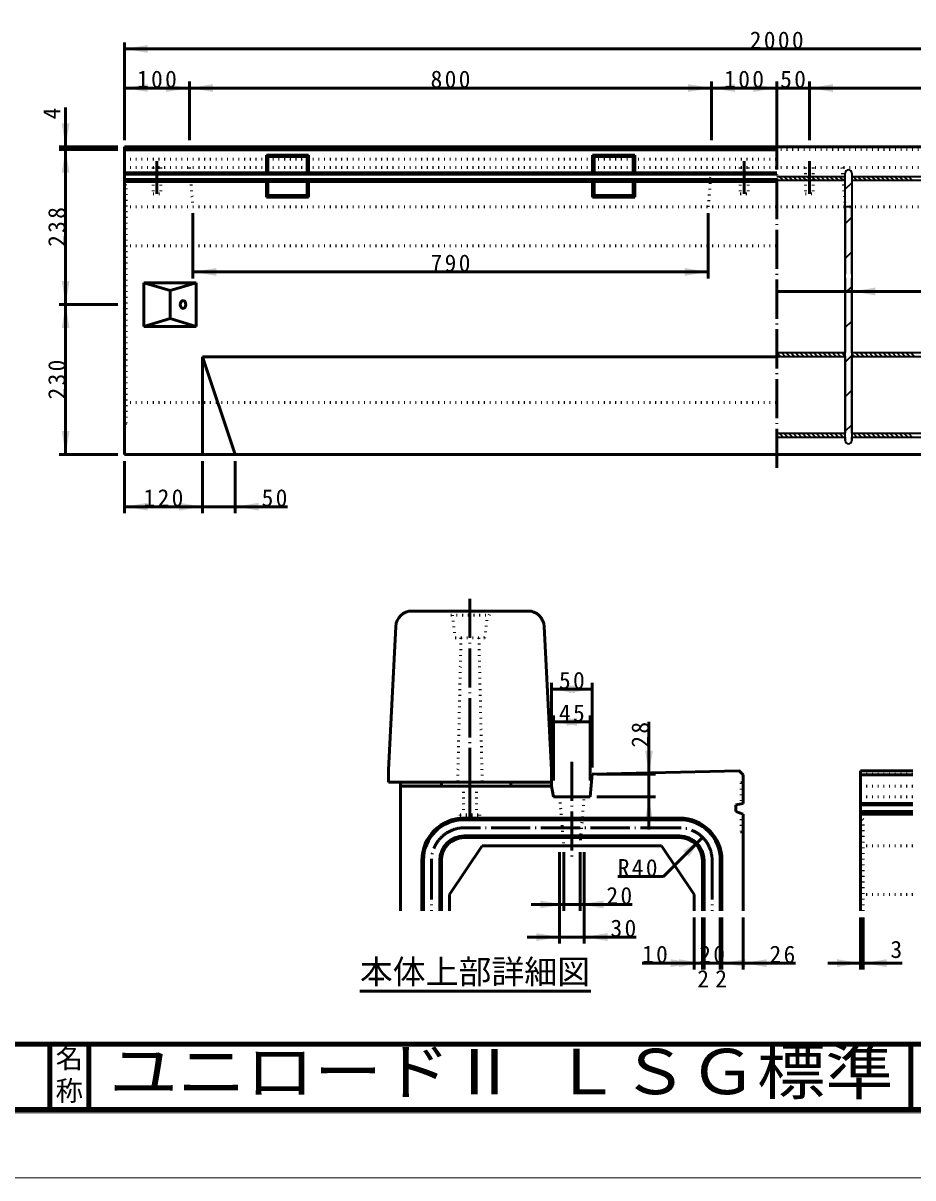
# Model space of a CAD drawing. Units: millimetres, scale not verified. Extents: x -2102 to 2102, y -1485 to 1485.
# Drawn here: x -323 to 1041, y -1485 to 286 of the extents above; entities that cross this region are included whole.
import ezdxf
from ezdxf.enums import TextEntityAlignment as Align

# ---------------------------------------------------------------- set-up
doc = ezdxf.new("R2010")
doc.units = ezdxf.units.MM
doc.header["$LTSCALE"] = 5
doc.linetypes.add('DOTTED', pattern=[1.75, 0.25, -1.5])
doc.linetypes.add('LONG_DASHED_DOTTED', pattern=[15.25, 12, -1.5, 0.25, -1.5])
doc.layers.add('0-0_V-nasSTD', color=7, linetype='Continuous', lineweight=35)
doc.layers.add('0-1_0', color=7, linetype='Continuous', lineweight=50)
doc.styles.add('ＭＳ ゴシック', font='')
doc.styles.get('ＭＳ ゴシック').set_extended_font_data('MS Gothic')

msp = doc.modelspace()

# ---------------------------------------------------------------- linework, layer by layer
at = {"layer": '0-0_V-nasSTD', "linetype": 'DOTTED', "lineweight": 50}
for p, q in [((-124.15, 64.38), (-124.15, 24.38)), ((-112.15, 64.38), (-112.15, 24.38)), ((-68.15, 64.38), (-63.15, 4.38)), ((726.85, 4.38), (731.85, 64.38)), ((775.85, 64.38), (775.85, 24.38)), ((787.85, 64.38), (787.85, 24.38)), ((875.85, 64.38), (875.85, 24.38)), ((887.85, 64.38), (887.85, 24.38)), ((931.85, 64.38), (936.85, 4.38)), ((-124.15, 24.38), (-112.15, 24.38)), ((775.85, 24.38), (787.85, 24.38)), ((875.85, 24.38), (887.85, 24.38)), ((329.086, -615.624), (332.211, -621.874)), ((390.961, -621.874), (394.086, -615.624)), ((332.211, -621.874), (390.961, -621.874)), ((334.711, -621.874), (339.086, -656.874)), ((384.086, -656.874), (388.461, -621.874)), ((339.086, -656.874), (384.086, -656.874)), ((347.836, -656.874), (342.836, -878.124)), ((375.336, -656.874), (380.336, -878.124)), ((499.086, -900.624), (505.336, -975.624)), ((530.336, -975.624), (536.586, -900.624))]:
    msp.add_line(p, q, dxfattribs=at)
at = {"layer": '0-0_V-nasSTD'}
for p, q in [((936.85, -354.12), (936.85, 55.88)), ((946.85, 55.88), (946.85, -354.12)), ((831.85, 50.88), (936.85, 50.88)), ((831.85, 47.585), (834.555, 44.88)), ((831.85, 44.88), (936.85, 44.88)), ((835.626, 50.88), (841.626, 44.88)), ((842.697, 50.88), (848.697, 44.88)), ((849.768, 50.88), (855.768, 44.88)), ((856.839, 50.88), (862.839, 44.88)), ((863.91, 50.88), (869.91, 44.88)), ((870.981, 50.88), (876.981, 44.88)), ((878.052, 50.88), (884.052, 44.88)), ((885.123, 50.88), (891.123, 44.88)), ((892.194, 50.88), (898.194, 44.88)), ((899.265, 50.88), (905.265, 44.88)), ((906.336, 50.88), (912.336, 44.88)), ((913.407, 50.88), (919.407, 44.88)), ((920.478, 50.88), (926.478, 44.88)), ((927.55, 50.88), (933.55, 44.88)), ((934.621, 50.88), (936.85, 48.651)), ((936.85, 31.228), (946.85, 41.228)), ((946.85, 50.88), (1216.85, 50.88)), ((946.85, 45.722), (947.692, 44.88)), ((946.85, 44.88), (1216.85, 44.88)), ((948.763, 50.88), (954.763, 44.88)), ((955.834, 50.88), (961.834, 44.88)), ((962.905, 50.88), (968.905, 44.88)), ((969.976, 50.88), (975.976, 44.88)), ((977.047, 50.88), (983.047, 44.88)), ((984.118, 50.88), (990.118, 44.88)), ((991.189, 50.88), (997.189, 44.88)), ((998.26, 50.88), (1004.26, 44.88)), ((1005.331, 50.88), (1011.331, 44.88)), ((1012.402, 50.88), (1018.402, 44.88)), ((1019.473, 50.88), (1025.473, 44.88)), ((1026.545, 50.88), (1032.545, 44.88)), ((1033.616, 50.88), (1039.616, 44.88)), ((936.85, -21.805), (946.85, -11.805)), ((936.85, -74.838), (946.85, -64.838)), ((936.85, -105.12), (936.85, -219.12)), ((946.85, -219.12), (946.85, -105.12)), ((936.85, -127.871), (946.85, -117.871)), ((936.85, -180.904), (946.85, -170.904)), ((831.85, -219.12), (936.85, -219.12)), ((831.85, -219.136), (837.834, -225.12)), ((831.85, -225.12), (936.85, -225.12)), ((838.905, -219.12), (844.905, -225.12)), ((845.976, -219.12), (851.976, -225.12)), ((853.047, -219.12), (859.047, -225.12)), ((860.118, -219.12), (866.118, -225.12)), ((867.189, -219.12), (873.189, -225.12)), ((874.26, -219.12), (880.26, -225.12)), ((881.331, -219.12), (887.331, -225.12)), ((888.402, -219.12), (894.402, -225.12)), ((895.473, -219.12), (901.473, -225.12)), ((902.545, -219.12), (908.545, -225.12)), ((909.616, -219.12), (915.616, -225.12)), ((916.687, -219.12), (922.687, -225.12)), ((923.758, -219.12), (929.758, -225.12)), ((930.829, -219.12), (936.829, -225.12)), ((936.85, -233.937), (946.85, -223.937)), ((936.85, -225.12), (936.85, -343.12)), ((946.85, -219.12), (1216.85, -219.12)), ((946.85, -220.999), (950.971, -225.12)), ((946.85, -225.12), (1216.85, -225.12)), ((946.85, -343.12), (946.85, -225.12)), ((952.042, -219.12), (958.042, -225.12)), ((959.113, -219.12), (965.113, -225.12)), ((966.184, -219.12), (972.184, -225.12)), ((973.255, -219.12), (979.255, -225.12)), ((980.326, -219.12), (986.326, -225.12)), ((987.397, -219.12), (993.397, -225.12)), ((994.468, -219.12), (1000.468, -225.12)), ((1001.539, -219.12), (1007.539, -225.12)), ((1008.611, -219.12), (1014.611, -225.12)), ((1015.682, -219.12), (1021.682, -225.12)), ((1022.753, -219.12), (1028.753, -225.12)), ((1029.824, -219.12), (1035.824, -225.12)), ((1036.895, -219.12), (1042.895, -225.12)), ((936.85, -286.97), (946.85, -276.97)), ((936.85, -340.003), (946.85, -330.003)), ((831.85, -343.12), (936.85, -343.12)), ((831.85, -346.415), (834.555, -349.12)), ((831.85, -349.12), (936.85, -349.12)), ((835.626, -343.12), (841.626, -349.12)), ((842.697, -343.12), (848.697, -349.12)), ((849.768, -343.12), (855.768, -349.12)), ((856.839, -343.12), (862.839, -349.12)), ((863.91, -343.12), (869.91, -349.12)), ((870.981, -343.12), (876.981, -349.12)), ((878.052, -343.12), (884.052, -349.12)), ((885.123, -343.12), (891.123, -349.12)), ((892.194, -343.12), (898.194, -349.12)), ((899.265, -343.12), (905.265, -349.12)), ((906.336, -343.12), (912.336, -349.12)), ((913.407, -343.12), (919.407, -349.12)), ((920.478, -343.12), (926.478, -349.12)), ((927.55, -343.12), (933.55, -349.12)), ((934.621, -343.12), (936.85, -345.349)), ((936.85, -349.12), (936.85, -354.12)), ((946.85, -343.12), (1216.85, -343.12)), ((946.85, -348.278), (947.692, -349.12)), ((946.85, -349.12), (1216.85, -349.12)), ((946.85, -354.12), (946.85, -349.12)), ((948.763, -343.12), (954.763, -349.12)), ((955.834, -343.12), (961.834, -349.12)), ((962.905, -343.12), (968.905, -349.12)), ((969.976, -343.12), (975.976, -349.12)), ((977.047, -343.12), (983.047, -349.12)), ((984.118, -343.12), (990.118, -349.12)), ((991.189, -343.12), (997.189, -349.12)), ((998.26, -343.12), (1004.26, -349.12)), ((1005.331, -343.12), (1011.331, -349.12)), ((1012.402, -343.12), (1018.402, -349.12)), ((1019.473, -343.12), (1025.473, -349.12)), ((1026.545, -343.12), (1032.545, -349.12)), ((1033.616, -343.12), (1039.616, -349.12))]:
    msp.add_line(p, q, dxfattribs=at)
at = {"layer": '0-0_V-nasSTD', "lineweight": 50}
for p, q in [((1934.85, -125.577), (831.85, -125.577)), ((272.837, -615.624), (450.335, -615.624)), ((247.87, -639.343), (236.586, -859.374)), ((486.586, -859.374), (475.302, -639.343)), ((236.586, -859.374), (236.586, -878.124)), ((486.586, -859.374), (486.586, -878.124)), ((236.586, -878.124), (486.586, -878.124)), ((255.336, -878.124), (255.336, -884.374)), ((317.836, -878.124), (317.836, -884.374)), ((424.086, -878.124), (424.086, -884.374)), ((486.586, -878.124), (486.586, -884.374))]:
    msp.add_line(p, q, dxfattribs=at)
at = {"layer": '0-0_V-nasSTD', "linetype": 'LONG_DASHED_DOTTED', "lineweight": 50}
msp.add_line((361.586, -596.874), (361.586, -896.874), dxfattribs=at)
at = {"layer": '0-0_V-nasSTD', "lineweight": 100}
for p, q in [((-282.5, -1280), (-282.5, -1380)), ((-222.5, -1280), (-222.5, -1380)), ((1037.5, -1280), (1037.5, -1380)), ((-1997.5, -1380), (1997.5, -1380))]:
    msp.add_line(p, q, dxfattribs=at)
at = {"layer": '0-0_V-nasSTD', "lineweight": 18}
for points in [[(-2102.5, -1485), (-2102.5, 1485), (2102.5, 1485), (2102.5, -1485)], [(-2002.5, -1385), (-2002.5, 1385), (2002.5, 1385), (2002.5, -1385)]]:
    msp.add_lwpolyline(points, close=True, dxfattribs=at)
at = {"layer": '0-0_V-nasSTD'}
msp.add_lwpolyline([(946.85, -99.12), (946.85, 4.38), (936.85, 4.38), (936.85, -99.12)], dxfattribs=at)
for centre, start, end in [((941.85, 55.88), 0, 180), ((941.85, -354.12), 180, 0), ((941.85, -354.12), 180, 0)]:
    msp.add_arc(centre, 5, start, end, dxfattribs=at)
at = {"layer": '0-0_V-nasSTD', "lineweight": 50}
for centre, start, end in [((272.837, -640.624), 90, 177.06433), ((450.335, -640.624), 2.93567, 90)]:
    msp.add_arc(centre, 25, start, end, dxfattribs=at)
at = {"layer": '0-0_V-nasSTD'}
for points in [[(-168.15, 246.38), (-132.15, 240.38), (-132.15, 252.38)], [(-168.15, 186.38), (-132.15, 180.38), (-132.15, 192.38)], [(-104.15, 180.38), (-104.15, 192.38), (-68.15, 186.38)], [(-68.15, 186.38), (-32.15, 180.38), (-32.15, 192.38)], [(695.85, 180.38), (695.85, 192.38), (731.85, 186.38)], [(731.85, 186.38), (767.85, 180.38), (767.85, 192.38)], [(795.85, 180.38), (795.85, 192.38), (831.85, 186.38)], [(881.85, 186.38), (917.85, 180.38), (917.85, 192.38)], [(-264.15, 132.38), (-258.15, 96.38), (-252.15, 132.38)], [(-264.15, 56.38), (-258.15, 92.38), (-252.15, 56.38)], [(-63.15, -95.62), (-27.15, -101.62), (-27.15, -89.62)], [(690.85, -101.62), (690.85, -89.62), (726.85, -95.62)], [(-264.15, -109.62), (-258.15, -145.62), (-252.15, -109.62)], [(946.85, -125.577), (982.85, -131.577), (982.85, -119.577)], [(-264.15, -181.62), (-258.15, -145.62), (-252.15, -181.62)], [(-264.15, -339.62), (-258.15, -375.62), (-252.15, -339.62)], [(-168.15, -455.62), (-132.15, -461.62), (-132.15, -449.62)], [(-84.15, -461.62), (-84.15, -449.62), (-48.15, -455.62)], [(1.85, -455.62), (37.85, -461.62), (37.85, -449.62)], [(486.586, -735.624), (522.586, -741.624), (522.586, -729.624)], [(513.086, -741.624), (513.086, -729.624), (549.086, -735.624)], [(489.711, -785.624), (525.711, -791.624), (525.711, -779.624)], [(509.961, -791.624), (509.961, -779.624), (545.961, -785.624)], [(629.961, -829.624), (635.961, -865.624), (641.961, -829.624)], [(255.336, -884.374), (255.336, -878.124), (317.836, -878.124)], [(255.336, -884.374), (317.836, -884.374), (317.836, -878.124)], [(424.086, -884.374), (424.086, -878.124), (486.586, -878.124)], [(424.086, -884.374), (486.586, -884.374), (486.586, -878.124)], [(629.961, -936.624), (635.961, -900.624), (641.961, -936.624)], [(688.493, -983.982), (696.978, -992.467), (718.191, -962.769)], [(469.336, -1071.624), (469.336, -1059.624), (505.336, -1065.624)], [(530.336, -1065.624), (566.336, -1071.624), (566.336, -1059.624)], [(463.086, -1121.624), (463.086, -1109.624), (499.086, -1115.624)], [(536.586, -1115.624), (572.586, -1121.624), (572.586, -1109.624)], [(669.336, -1161.624), (669.336, -1149.624), (705.336, -1155.624)], [(681.836, -1161.624), (681.836, -1149.624), (717.836, -1155.624)], [(747.836, -1155.624), (783.836, -1161.624), (783.836, -1149.624)], [(780.336, -1155.624), (816.336, -1161.624), (816.336, -1149.624)], [(924.336, -1161.624), (924.336, -1149.624), (960.336, -1155.624)], [(964.086, -1155.624), (1000.086, -1161.624), (1000.086, -1149.624)]]:
    msp.add_solid(points, dxfattribs=at)
at = {"layer": '0-1_0'}
for p, q in [((-168.15, 106.38), (-168.15, 256.38)), ((-168.15, 246.38), (1831.85, 246.38)), ((-68.15, 106.38), (-68.15, 196.38)), ((731.85, 106.38), (731.85, 196.38)), ((831.85, 106.38), (831.85, 196.38)), ((881.85, 106.38), (881.85, 196.38)), ((-168.15, 186.38), (-68.15, 186.38)), ((-68.15, 186.38), (731.85, 186.38)), ((731.85, 186.38), (831.85, 186.38)), ((831.85, 186.38), (881.85, 186.38)), ((881.85, 186.38), (1781.85, 186.38)), ((-258.15, 156.38), (-258.15, 96.38)), ((-178.15, 96.38), (-268.15, 96.38)), ((-178.15, 92.38), (-268.15, 92.38)), ((-258.15, 92.38), (-258.15, 96.38)), ((-168.15, 96.38), (-168.15, -375.62)), ((-168.15, 96.38), (1831.85, 96.38)), ((-168.15, 91.38), (831.85, 91.38)), ((49.55, 83.68), (114.15, 83.68)), ((49.55, 83.68), (51.85, 81.38)), ((49.55, 83.68), (49.55, 56.395)), ((51.85, 81.38), (111.85, 81.38)), ((51.85, 81.38), (51.85, 56.395)), ((111.85, 81.38), (114.15, 83.68)), ((111.85, 81.38), (111.85, 56.395)), ((114.15, 83.68), (114.15, 56.395)), ((549.55, 83.68), (614.15, 83.68)), ((549.55, 83.68), (551.85, 81.38)), ((549.55, 83.68), (549.55, 56.395)), ((551.85, 81.38), (611.85, 81.38)), ((551.85, 81.38), (551.85, 56.395)), ((611.85, 81.38), (614.15, 83.68)), ((611.85, 81.38), (611.85, 56.395)), ((614.15, 83.68), (614.15, 56.395)), ((-168.15, 56.395), (831.85, 56.395)), ((-168.15, 54.38), (831.85, 54.38)), ((-168.15, 46.38), (831.85, 46.38)), ((-168.15, 43.022), (831.85, 43.022)), ((49.55, 43.022), (49.55, 19.08)), ((51.85, 43.022), (51.85, 21.38)), ((111.85, 43.022), (111.85, 21.38)), ((114.15, 43.022), (114.15, 19.08)), ((549.55, 43.022), (549.55, 19.08)), ((551.85, 43.022), (551.85, 21.38)), ((611.85, 43.022), (611.85, 21.38)), ((614.15, 43.022), (614.15, 19.08)), ((49.55, 19.08), (51.85, 21.38)), ((49.55, 19.08), (114.15, 19.08)), ((51.85, 21.38), (111.85, 21.38)), ((111.85, 21.38), (114.15, 19.08)), ((549.55, 19.08), (551.85, 21.38)), ((549.55, 19.08), (614.15, 19.08)), ((551.85, 21.38), (611.85, 21.38)), ((611.85, 21.38), (614.15, 19.08)), ((-63.15, -5.62), (-63.15, -105.62)), ((726.85, -5.62), (726.85, -105.62)), ((-63.15, -95.62), (726.85, -95.62)), ((-138.15, -112.12), (-138.15, -179.12)), ((-138.15, -112.12), (-58.15, -112.12)), ((-58.15, -112.12), (-58.15, -179.12)), ((-98.15, -124.12), (-98.15, -167.12)), ((-178.15, -145.62), (-268.15, -145.62)), ((-138.15, -179.12), (-58.15, -179.12)), ((-48.15, -225.62), (-48.15, -375.62)), ((-48.15, -225.62), (1.85, -375.62)), ((-48.15, -225.62), (831.85, -225.62)), ((-178.15, -375.62), (-268.15, -375.62)), ((-168.15, -375.62), (1831.85, -375.62)), ((-168.15, -385.62), (-168.15, -465.62)), ((-48.15, -385.62), (-48.15, -465.62)), ((1.85, -385.62), (1.85, -465.62)), ((81.85, -455.62), (1.85, -455.62)), ((486.586, -855.624), (486.586, -725.624)), ((486.586, -855.624), (486.586, -725.624)), ((549.086, -855.624), (549.086, -725.624)), ((486.586, -735.624), (549.086, -735.624)), ((489.711, -875.624), (489.711, -775.624)), ((545.961, -875.624), (545.961, -775.624)), ((489.711, -785.624), (545.961, -785.624)), ((635.961, -785.624), (635.961, -865.624)), ((549.086, -865.624), (545.961, -900.624)), ((555.961, -865.624), (645.961, -865.624)), ((635.961, -900.624), (635.961, -865.624)), ((780.336, -910.605), (780.336, -866.874)), ((960.336, -1075.624), (960.336, -860.624)), ((960.336, -860.624), (1040.336, -860.624)), ((960.336, -866.874), (1040.336, -866.874)), ((255.336, -884.374), (486.586, -884.374)), ((255.336, -884.374), (255.336, -1075.624)), ((486.586, -884.374), (489.711, -900.624)), ((489.711, -900.624), (545.961, -900.624)), ((555.961, -900.624), (645.961, -900.624)), ((635.961, -950.624), (635.961, -900.624)), ((769.086, -913.124), (780.336, -910.605)), ((769.086, -923.124), (769.086, -913.124)), ((960.336, -910.605), (1040.336, -910.605)), ((960.336, -913.124), (1040.336, -913.124)), ((682.836, -933.124), (352.836, -933.124)), ((682.836, -935.624), (352.836, -935.624)), ((769.086, -923.124), (780.336, -927.322)), ((780.336, -927.322), (780.336, -1075.624)), ((960.336, -923.124), (1040.336, -923.124)), ((960.336, -927.322), (1040.336, -927.322)), ((682.836, -960.624), (352.836, -960.624)), ((682.836, -963.124), (352.836, -963.124)), ((658.087, -1022.873), (718.191, -962.769)), ((380.336, -975.624), (330.336, -1050.624)), ((380.336, -975.624), (655.336, -975.624)), ((499.086, -985.624), (499.086, -1125.624)), ((505.336, -985.624), (505.336, -1075.624)), ((530.336, -985.624), (530.336, -1075.624)), ((536.586, -985.624), (536.586, -1125.624)), ((655.336, -975.624), (705.336, -1050.624)), ((287.836, -998.124), (287.836, -1075.624)), ((290.336, -998.124), (290.336, -1075.624)), ((315.336, -998.124), (315.336, -1075.624)), ((317.836, -998.124), (317.836, -1075.624)), ((717.836, -1075.624), (717.836, -998.124)), ((720.336, -998.124), (720.336, -1075.624)), ((745.336, -998.124), (745.336, -1075.624)), ((747.836, -1075.624), (747.836, -998.124)), ((658.087, -1022.873), (588.087, -1022.873)), ((330.336, -1050.624), (330.336, -1075.624)), ((705.336, -1050.624), (705.336, -1075.624)), ((455.336, -1065.624), (505.336, -1065.624)), ((505.336, -1065.624), (530.336, -1065.624)), ((610.336, -1065.624), (530.336, -1065.624)), ((705.336, -1085.624), (705.336, -1165.624)), ((717.836, -1085.624), (717.836, -1165.624)), ((720.336, -1085.624), (720.336, -1165.624)), ((745.336, -1085.624), (745.336, -1165.624)), ((747.836, -1085.624), (747.836, -1165.624)), ((780.336, -1085.624), (780.336, -1165.624)), ((960.336, -1085.624), (960.336, -1165.624)), ((964.086, -1085.624), (964.086, -1165.624)), ((449.086, -1115.624), (499.086, -1115.624)), ((499.086, -1115.624), (536.586, -1115.624)), ((616.586, -1115.624), (536.586, -1115.624)), ((625.336, -1155.624), (705.336, -1155.624)), ((705.336, -1155.624), (717.836, -1155.624)), ((860.336, -1155.624), (780.336, -1155.624)), ((910.336, -1155.624), (960.336, -1155.624)), ((960.336, -1155.624), (964.086, -1155.624)), ((1024.086, -1155.624), (964.086, -1155.624)), ((192.868, -1198.458), (546.877, -1198.458))]:
    msp.add_line(p, q, dxfattribs=at)
at = {"layer": '0-1_0', "linetype": 'LONG_DASHED_DOTTED'}
for p, q in [((831.85, 121.38), (831.85, -400.62)), ((-118.15, 74.38), (-118.15, 24.38)), ((781.85, 74.38), (781.85, 24.38)), ((881.85, 74.38), (881.85, 24.38)), ((517.836, -846.874), (517.836, -994.374)), ((361.586, -875.624), (361.586, -931.874)), ((682.836, -948.124), (352.836, -948.124)), ((302.836, -998.124), (302.836, -1075.624)), ((732.836, -998.124), (732.836, -1075.624))]:
    msp.add_line(p, q, dxfattribs=at)
at = {"layer": '0-1_0', "linetype": 'DOTTED'}
for p, q in [((-168.15, 92.38), (1831.85, 92.38)), ((-168.15, 77.38), (831.85, 77.38)), ((-168.15, 64.38), (1831.85, 64.38)), ((-165.15, 36.38), (-168.15, 38.38)), ((-165.15, -327.62), (-165.15, 36.38)), ((-168.15, 14.38), (-165.15, 16.38)), ((-168.15, 4.38), (1831.85, 4.38)), ((-168.15, -55.62), (831.85, -55.62)), ((-168.15, -295.62), (831.85, -295.62)), ((-168.15, -305.62), (-165.15, -307.62)), ((-165.15, -327.62), (-168.15, -329.62)), ((960.336, -865.624), (1040.336, -865.624)), ((351.586, -884.374), (351.586, -928.124)), ((371.586, -884.374), (371.586, -928.124)), ((777.461, -879.374), (780.336, -876.499)), ((777.461, -879.374), (777.461, -911.249)), ((960.336, -884.374), (1040.336, -884.374)), ((960.336, -900.624), (1040.336, -900.624)), ((346.586, -928.124), (376.586, -928.124)), ((346.586, -928.124), (346.586, -931.874)), ((346.586, -931.874), (376.586, -931.874)), ((376.586, -928.124), (376.586, -931.874)), ((964.086, -935.624), (960.336, -933.124)), ((964.086, -1075.624), (964.086, -935.624)), ((960.336, -963.124), (964.086, -960.624)), ((960.336, -975.624), (1040.336, -975.624)), ((960.336, -1050.624), (1040.336, -1050.624))]:
    msp.add_line(p, q, dxfattribs=at)
at = {"layer": '0-1_0', "lineweight": 100}
msp.add_line((-1997.5, -1280), (1997.5, -1280), dxfattribs=at)
at = {"layer": '0-1_0'}
for points in [[(-258.15, -375.62), (-258.15, -145.62), (-258.15, 92.38)], [(-138.15, -112.12), (-98.15, -124.12), (-58.15, -112.12)], [(-138.15, -179.12), (-98.15, -167.12), (-58.15, -179.12)], [(-168.15, -455.62), (-48.15, -455.62), (1.85, -455.62)], [(549.086, -865.624), (774.086, -860.624), (780.336, -866.874)], [(717.836, -1155.624), (720.336, -1155.624), (745.336, -1155.624), (747.836, -1155.624), (780.336, -1155.624)]]:
    msp.add_lwpolyline(points, dxfattribs=at)
at = {"layer": '0-1_0', "linetype": 'DOTTED'}
msp.add_lwpolyline([(777.461, -926.249), (777.461, -954.374), (780.336, -957.249)], dxfattribs=at)
at = {"layer": '0-1_0'}
for centre, radius, start, end in [((352.836, -998.124), 65, 90, 180), ((352.836, -998.124), 62.5, 90, 180), ((682.836, -998.124), 65, 0, 90), ((682.836, -998.124), 62.5, 0, 90), ((352.836, -998.124), 37.5, 90, 180), ((352.836, -998.124), 35, 90, 180), ((682.836, -998.124), 37.5, 0, 90), ((682.836, -998.124), 35, 0, 90)]:
    msp.add_arc(centre, radius, start, end, dxfattribs=at)
at = {"layer": '0-1_0', "linetype": 'LONG_DASHED_DOTTED'}
for centre, start, end in [((352.836, -998.124), 90, 180), ((682.836, -998.124), 0, 90)]:
    msp.add_arc(centre, 50, start, end, dxfattribs=at)
at = {"layer": '0-1_0'}
msp.add_ellipse((-78.15, -145.62), major_axis=(0, 6), ratio=0.707107, dxfattribs=at)

# ---------------------------------------------------------------- texts
at = {"layer": '0-0_V-nasSTD', "style": 'ＭＳ ゴシック'}
msp.add_text('4', height=26.39, rotation=90, dxfattribs=at).set_placement((-258.15, 138.38), align=Align.BOTTOM_LEFT)
for s, height, p in [('3', 26.39, (1006.086, -1155.624)), ('本体上部詳細図', 36.95, (192.868, -1198.458)), ('2', 26.39, (710.086, -1200.624)), ('2', 26.39, (737.586, -1200.624)), ('名', 30.79, (-273.518, -1326.001)), ('称', 30.79, (-273.524, -1375.99))]:
    msp.add_text(s, height=height, dxfattribs=at).set_placement(p, align=Align.BOTTOM_LEFT)
at = {"layer": '0-0_V-nasSTD', "style": 'ＭＳ ゴシック', "width": 1.1}
msp.add_text('ユニロードⅡ ＬＳＧ標準', height=69.65, dxfattribs=at).set_placement((-191, -1377.53), align=Align.BOTTOM_LEFT)
at = {"layer": '0-0_V-nasSTD', "char_height": 26.39, "attachment_point": 7, "style": 'ＭＳ ゴシック'}
for s, insert in [('\\T1.2;2000', (790.45, 246.38)), ('\\T1.2;100', (-148.75, 186.38)), ('\\T1.2;800', (301.25, 186.38)), ('\\T1.2;100', (751.25, 186.38)), ('\\T1.2;50', (837.05, 186.38)), ('\\T1.2;790', (301.25, -95.62)), ('\\T1.2;120', (-138.75, -455.62)), ('\\T1.2;50', (42.25, -455.623)), ('\\T1.2;50', (498.036, -735.624)), ('\\T1.2;45', (498.036, -785.624)), ('\\T1.2;R40', (588.087, -1022.873)), ('\\T1.2;20', (570.736, -1065.624)), ('\\T1.2;30', (576.986, -1115.624)), ('\\T1.2;10', (625.336, -1155.624)), ('\\T1.2;20', (713.036, -1155.624)), ('\\T1.2;26', (820.736, -1155.624))]:
    msp.add_mtext(s, dxfattribs=dict(at, insert=insert))
at = {"layer": '0-0_V-nasSTD', "char_height": 26.39, "attachment_point": 7, "rotation": 90, "style": 'ＭＳ ゴシック'}
for s, insert in [('\\T1.2;238', (-258.15, -57.22)), ('\\T1.2;230', (-258.15, -291.22)), ('\\T1.2;28', (635.961, -825.224))]:
    msp.add_mtext(s, dxfattribs=dict(at, insert=insert))

doc.saveas('drawing.dxf')
